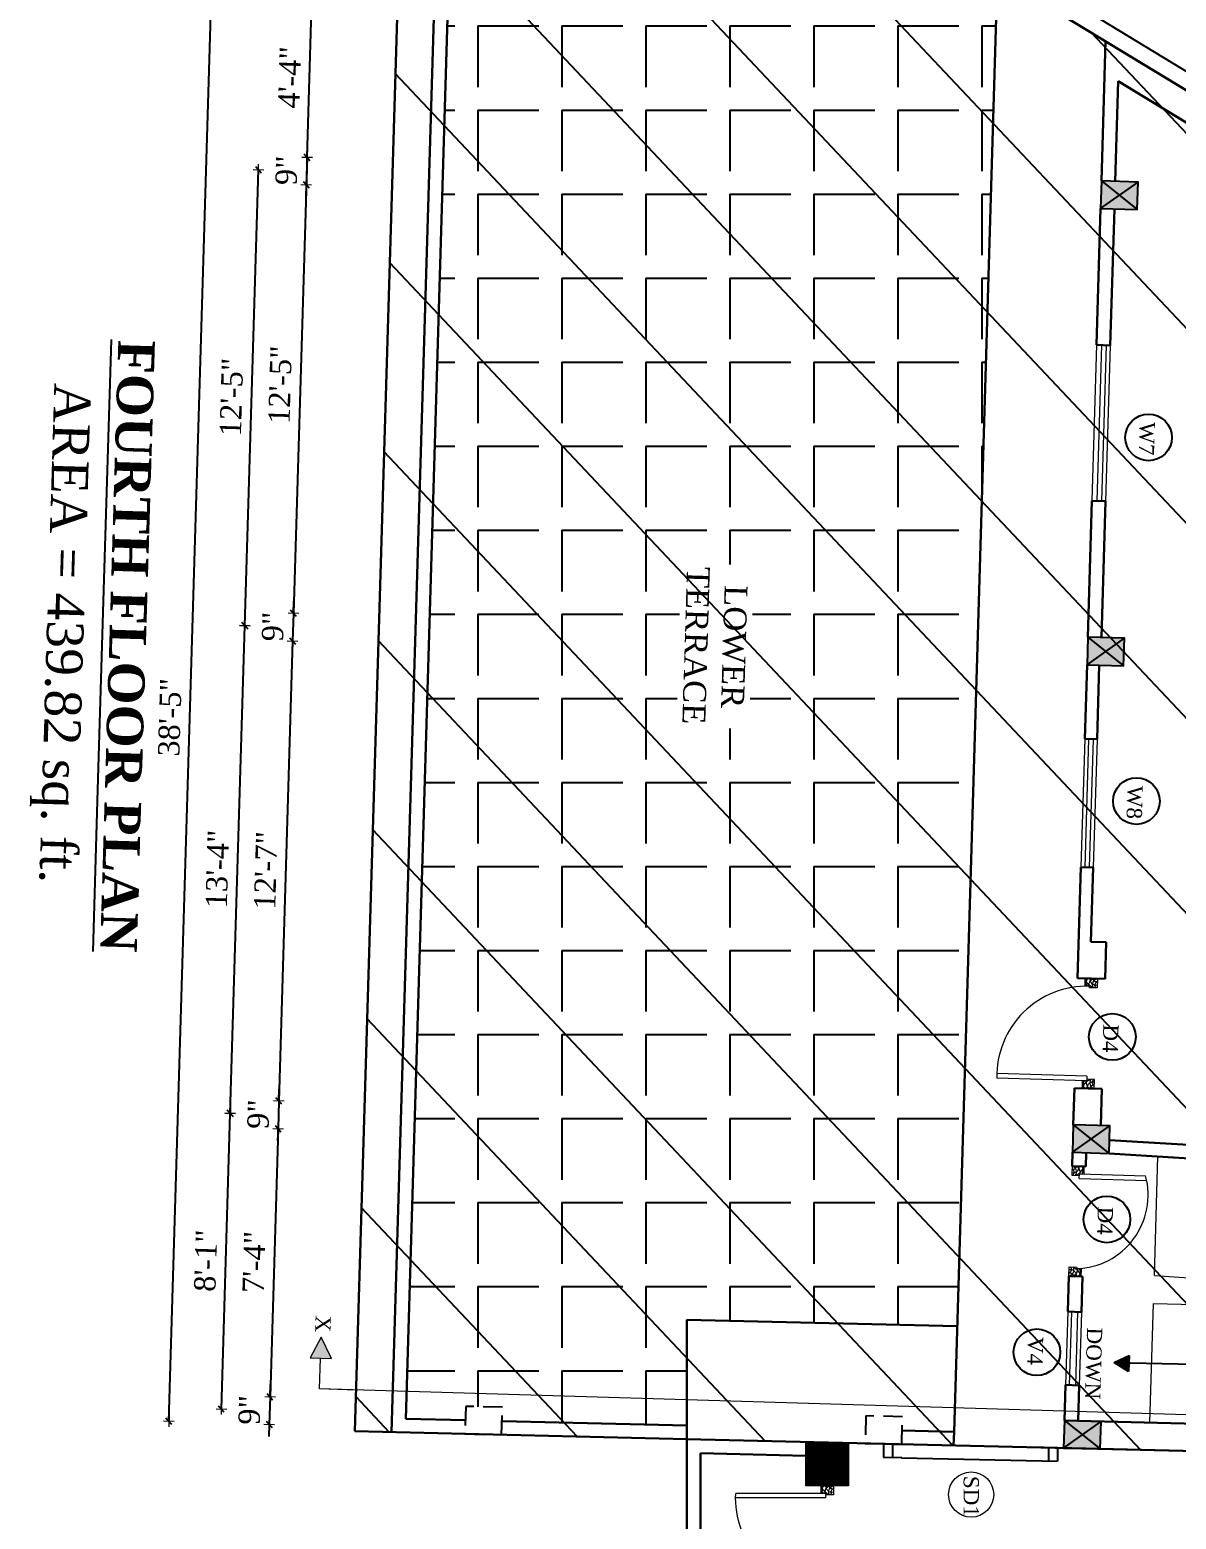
# Model space of a CAD drawing. Header units: inches. Extents: x 4069 to 291496, y -47643 to 12535.
# Drawn here: x 143014.3 to 143389.5, y -20937.9 to -20450.6 of the extents above; entities that cross this region are included whole.
import ezdxf

# ---------------------------------------------------------------- set-up
doc = ezdxf.new("R2010")
doc.units = ezdxf.units.IN
doc.header["$LTSCALE"] = 5
doc.header["$MEASUREMENT"] = 0
doc.linetypes.add('HIDDEN', pattern=[0.375, 0.25, -0.125])
for name, color, linetype, lineweight in [('A-WALL', 7, 'Continuous', 9), ('Dimension', 7, 'Continuous', 18), ('DOOR', 62, 'Continuous', 0), ('Dw', 2, 'Continuous', 18), ('tefriş', 30, 'Continuous', 9)]:
    doc.layers.add(name, color=color, linetype=linetype, lineweight=lineweight)
doc.layers.add('dim line', color=7, linetype='Continuous', lineweight=15, true_color=0xfab2b2)
doc.layers.add('TEXT', color=6, linetype='Continuous')
doc.layers.add('WALL', color=7, linetype='Continuous')
doc.styles.add('ordinary', font='times.ttf')
doc.dimstyles.new('Copy of 96', dxfattribs={"dimtxt": 7, "dimasz": 4, "dimexe": 0.5, "dimexo": 0.5, "dimgap": 3, "dimtad": 1, "dimdec": 1, "dimzin": 11, "dimdsep": 46, "dimlunit": 4, "dimtxsty": 'ordinary', "dimblk": 'OBLIQUE', "dimcen": 0.09, "dimse1": 1, "dimse2": 1, "dimclrt": 6, "dimazin": 0, "dimtfac": 1, "dimtdec": 1, "dimtix": 1, "dimtmove": 2, "dimatfit": 3, "dimldrblk": 'leader', "dimfxl": 0.5, "dimfxlon": 1, "dimtolj": 1, "dimtzin": 0, "dimarcsym": 0})

# ---------------------------------------------------------------- blocks, each defined once
blk = doc.blocks.new('C1a')
at = {"color": 1, "ltscale": 5}
for p, q in [((18657.75, 4625.76), (18648.75, 4625.76)), ((18648.75, 4625.76), (18648.82, 4613.76)), ((18657.82, 4613.76), (18657.75, 4625.76)), ((18648.82, 4613.76), (18657.82, 4613.76))]:
    blk.add_line(p, q, dxfattribs=at)
blk = doc.blocks.new('A$C27B36B59')
at = {"layer": 'DOOR'}
for p, q in [((0, 4), (0, 0)), ((2.5, 4), (0, 4)), ((0, 0), (3, 0)), ((2.5, 2.5), (2.5, 4)), ((3, 2.5), (2.5, 2.5)), ((3, 0), (3, 2.5))]:
    blk.add_line(p, q, dxfattribs=at)
for centre, radius, start, end in [((-1.4, -0.54), 4.75, 22.1411, 72.838), ((1.34, 2.09), 1.64, 45.138, 144.8948), ((2.21, 0.3), 2.49, 83.3149, 152.658), ((0.13, 0.37), 2.05, 349.4875, 93.6805), ((1.96, -0.47), 2.01, 58.7447, 166.495), ((-0.06, 0.32), 1.13, 343.542, 86.947), ((2.08, -0.4), 1.17, 38.2816, 160.1519)]:
    blk.add_arc(centre, radius, start, end, dxfattribs=at)
blk = doc.blocks.new('D2')
at = {"layer": 'DOOR'}
for p, q in [((74473.95, 24047.59), (74473.95, 24018.09)), ((74473.95, 24047.59), (74475.45, 24047.59)), ((74475.45, 24047.59), (74475.45, 24018.13))]:
    blk.add_line(p, q, dxfattribs=at)
blk.add_arc((74473.95, 24047.59), 29.5, 180, 272.9146, dxfattribs=at)
at = {"layer": 'DOOR', "xscale": -1, "rotation": 180}
blk.add_blockref('A$C27B36B59', (74441.95, 24050.09), dxfattribs=at)
at = {"layer": 'DOOR', "rotation": 180}
blk.add_blockref('A$C27B36B59', (74477.95, 24050.09), dxfattribs=at)
blk = doc.blocks.new('x-x')
at = {"ltscale": 5}
for points in [[(11364.03, -701.52), (11364.03, -694.51), (11357.15, -698.09)], [(11364.03, -1135.52), (11364.03, -1128.51), (11357.15, -1132.09)]]:
    blk.add_hatch(color=256, dxfattribs=at).paths.add_polyline_path(points)
for p, q in [((11364.03, -694.51), (11357.15, -698.09)), ((11364.03, -701.52), (11364.03, -694.51)), ((11357.15, -698.09), (11364.03, -701.52)), ((11374.13, -698.09), (11364.03, -698.09)), ((11374.13, -698.09), (11374.13, -1132.09)), ((11364.03, -1128.51), (11357.15, -1132.09)), ((11364.03, -1135.52), (11364.03, -1128.51)), ((11357.15, -1132.09), (11364.03, -1135.52)), ((11374.13, -1132.09), (11364.03, -1132.09))]:
    blk.add_line(p, q, dxfattribs=at)
at = {"layer": 'A-WALL', "color": 1, "ltscale": 5}
blk.add_line((11374.13, -1120.09), (11374.13, -1132.09), dxfattribs=at)
at = {"layer": 'TEXT', "style": 'ordinary'}
for p in [(11350.08, -700.97), (11350.08, -1134.1)]:
    blk.add_text('X', height=5, dxfattribs=at).set_placement(p)
blk = doc.blocks.new('oblique')
at = {"color": 0, "lineweight": -2}
blk.add_line((0.25, 0.25), (-0.25, -0.25), dxfattribs=at)
at = {"layer": 'dim line', "lineweight": 9}
for p, q in [((-0.4375, 0), (0.4375, 0)), ((0, 0.4375), (0, -0.4375))]:
    blk.add_line(p, q, dxfattribs=at)
blk = doc.blocks.new('*D4411')
at = {"layer": 'A-WALL', "color": 0, "lineweight": -2, "ltscale": 50, "transparency": 16777216}
blk.add_line((143077.02, -20901.92), (143079.91, -20805.13), dxfattribs=at)
at = {"layer": 'Defpoints', "color": 0, "ltscale": 50, "transparency": 16777216}
for p in [(143079.91, -20805.13), (143355.72, -20813.36), (143352.83, -20910.15)]:
    blk.add_point(p, dxfattribs=at)
at = {"layer": 'A-WALL', "color": 0, "lineweight": -2, "ltscale": 50, "transparency": 16777216, "xscale": 4, "yscale": 4, "zscale": 4}
for p, rotation in [((143079.91, -20805.13), 88.28998542850182), ((143077.02, -20901.92), 268.2899854285018)]:
    blk.add_blockref('oblique', p, dxfattribs=dict(at, rotation=rotation))
at = {"layer": 'A-WALL', "color": 6, "ltscale": 50, "transparency": 16777216, "insert": (143071.91, -20853.33), "char_height": 7, "attachment_point": 5, "rotation": 88.29, "style": 'ordinary'}
blk.add_mtext('\\A1;8\'-1"', dxfattribs=at)
blk = doc.blocks.new('_OBLIQUE')
at = {"color": 0, "linetype": 'ByBlock'}
blk.add_line((-0.5, -0.5), (0.5, 0.5), dxfattribs=at)
blk = doc.blocks.new('leader')
at = {"layer": 'Dimension'}
for p, q in [((0, -4.33), (0, 4.33)), ((-4.42, 0), (4.42, 0))]:
    blk.add_line(p, q, dxfattribs=at)
blk = doc.blocks.new('*D4412')
at = {"layer": 'A-WALL', "color": 0, "lineweight": -2, "ltscale": 50, "transparency": 16777216}
blk.add_line((143079.91, -20805.13), (143084.68, -20645.59), dxfattribs=at)
at = {"layer": 'Defpoints', "color": 0, "ltscale": 50, "transparency": 16777216}
for p in [(143084.68, -20645.59), (143360.48, -20653.82), (143355.72, -20813.36)]:
    blk.add_point(p, dxfattribs=at)
at = {"layer": 'A-WALL', "color": 0, "lineweight": -2, "ltscale": 50, "transparency": 16777216, "xscale": 4, "yscale": 4, "zscale": 4}
for p, rotation in [((143084.68, -20645.59), 88.28998542889812), ((143079.91, -20805.13), 268.2899854288981)]:
    blk.add_blockref('oblique', p, dxfattribs=dict(at, rotation=rotation))
at = {"layer": 'A-WALL', "color": 6, "ltscale": 50, "transparency": 16777216, "insert": (143075.74, -20725.16), "char_height": 7, "attachment_point": 5, "rotation": 88.29, "style": 'ordinary'}
blk.add_mtext('\\A1;13\'-4"', dxfattribs=at)
blk = doc.blocks.new('*D4413')
at = {"layer": 'A-WALL', "color": 0, "lineweight": -2, "ltscale": 50, "transparency": 16777216}
blk.add_line((143084.68, -20645.59), (143089.13, -20496.3), dxfattribs=at)
at = {"layer": 'Defpoints', "color": 0, "ltscale": 50, "transparency": 16777216}
for p in [(143089.13, -20496.3), (143364.94, -20504.54), (143360.48, -20653.82)]:
    blk.add_point(p, dxfattribs=at)
at = {"layer": 'A-WALL', "color": 0, "lineweight": -2, "ltscale": 50, "transparency": 16777216, "xscale": 4, "yscale": 4, "zscale": 4}
for p, rotation in [((143089.13, -20496.3), 88.28998542889812), ((143084.68, -20645.59), 268.2899854288981)]:
    blk.add_blockref('oblique', p, dxfattribs=dict(at, rotation=rotation))
at = {"layer": 'A-WALL', "color": 6, "ltscale": 50, "transparency": 16777216, "insert": (143080.35, -20570.75), "char_height": 7, "attachment_point": 5, "rotation": 88.29, "style": 'ordinary'}
blk.add_mtext('\\A1;12\'-5"', dxfattribs=at)
blk = doc.blocks.new('*D4414')
at = {"layer": 'A-WALL', "color": 0, "lineweight": -2, "ltscale": 50, "transparency": 16777216}
blk.add_line((143059.87, -20905.91), (143073.61, -20445.61), dxfattribs=at)
at = {"layer": 'Defpoints', "color": 0, "ltscale": 50, "transparency": 16777216}
for p in [(143073.61, -20445.61), (143366.44, -20454.35), (143352.69, -20914.65)]:
    blk.add_point(p, dxfattribs=at)
at = {"layer": 'A-WALL', "color": 0, "lineweight": -2, "ltscale": 50, "transparency": 16777216, "xscale": 4, "yscale": 4, "zscale": 4}
for p, rotation in [((143073.61, -20445.61), 88.28998542889812), ((143059.87, -20905.91), 268.2899854288981)]:
    blk.add_blockref('oblique', p, dxfattribs=dict(at, rotation=rotation))
at = {"layer": 'A-WALL', "color": 6, "ltscale": 50, "transparency": 16777216, "insert": (143060.18, -20675.56), "char_height": 7, "attachment_point": 5, "rotation": 88.29, "style": 'ordinary'}
blk.add_mtext('\\A1;38\'-5"', dxfattribs=at)
blk = doc.blocks.new('*D4418')
at = {"layer": 'A-WALL', "color": 0, "lineweight": -2, "ltscale": 50, "transparency": 16777216}
blk.add_line((143317.13, -20418.12), (143496.95, -20527.45), dxfattribs=at)
at = {"layer": 'Defpoints', "color": 0, "ltscale": 50, "transparency": 16777216}
for p in [(143314.36, -20422.69), (143494.17, -20532.01), (143496.95, -20527.45)]:
    blk.add_point(p, dxfattribs=at)
at = {"layer": 'A-WALL', "color": 0, "lineweight": -2, "ltscale": 50, "transparency": 16777216, "xscale": 4, "yscale": 4, "zscale": 4}
for p, rotation in [((143317.13, -20418.12), 148.7014709242215), ((143496.95, -20527.45), 328.7014709242216)]:
    blk.add_blockref('oblique', p, dxfattribs=dict(at, rotation=rotation))
at = {"layer": 'A-WALL', "color": 6, "ltscale": 50, "transparency": 16777216, "insert": (143410.45, -20467.17), "char_height": 7, "attachment_point": 5, "rotation": 328.7015, "style": 'ordinary'}
blk.add_mtext('\\A1;17\'-6"', dxfattribs=at)
blk = doc.blocks.new('*D4420')
at = {"layer": 'A-WALL', "color": 0, "lineweight": -2, "ltscale": 50, "transparency": 16777216}
blk.add_line((143512.1, -20515.81), (143320.49, -20399.32), dxfattribs=at)
at = {"layer": 'Defpoints', "color": 0, "ltscale": 50, "transparency": 16777216}
for p in [(143320.49, -20399.32), (143308.46, -20419.1), (143500.07, -20535.6)]:
    blk.add_point(p, dxfattribs=at)
at = {"layer": 'A-WALL', "color": 0, "lineweight": -2, "ltscale": 50, "transparency": 16777216, "xscale": 4, "yscale": 4, "zscale": 4}
for p, rotation in [((143320.49, -20399.32), 148.7014709227811), ((143512.1, -20515.81), 328.701470922781)]:
    blk.add_blockref('oblique', p, dxfattribs=dict(at, rotation=rotation))
at = {"layer": 'A-WALL', "color": 6, "ltscale": 50, "transparency": 16777216, "insert": (143419.7, -20451.96), "char_height": 7, "attachment_point": 5, "rotation": 328.7015, "style": 'ordinary'}
blk.add_mtext('\\A1;18\'-8"', dxfattribs=at)
blk = doc.blocks.new('*D4422')
at = {"layer": 'A-WALL', "color": 0, "lineweight": -2, "ltscale": 50, "transparency": 16777216}
blk.add_line((143194.38, -20303.48), (143526.5, -20505.41), dxfattribs=at)
at = {"layer": 'Defpoints', "color": 0, "ltscale": 50, "transparency": 16777216}
for p in [(143173.84, -20337.26), (143526.5, -20505.41), (143505.97, -20539.18)]:
    blk.add_point(p, dxfattribs=at)
at = {"layer": 'A-WALL', "color": 0, "lineweight": -2, "ltscale": 50, "transparency": 16777216, "xscale": 4, "yscale": 4, "zscale": 4}
for p, rotation in [((143194.38, -20303.48), 148.7014709227731), ((143526.5, -20505.41), 328.7014709227732)]:
    blk.add_blockref('oblique', p, dxfattribs=dict(at, rotation=rotation))
at = {"layer": 'A-WALL', "color": 6, "ltscale": 50, "transparency": 16777216, "insert": (143363.85, -20398.84), "char_height": 7, "attachment_point": 5, "rotation": 328.7015, "style": 'ordinary'}
blk.add_mtext('\\A1;32\'-5"', dxfattribs=at)
blk = doc.blocks.new('*D4434')
at = {"layer": 'A-WALL', "color": 0, "lineweight": -2, "ltscale": 50, "transparency": 16777216}
for p, q in [((143105.06, -20492.28), (143104.79, -20501.27)), ((143105.06, -20492.28), (143105.18, -20488.28)), ((143104.79, -20501.27), (143104.67, -20505.27))]:
    blk.add_line(p, q, dxfattribs=at)
at = {"layer": 'Defpoints', "color": 0, "ltscale": 50, "transparency": 16777216}
for p in [(143104.79, -20501.27), (143365.07, -20500.04), (143364.8, -20509.03)]:
    blk.add_point(p, dxfattribs=at)
at = {"layer": 'A-WALL', "color": 0, "lineweight": -2, "ltscale": 50, "transparency": 16777216, "xscale": 4, "yscale": 4, "zscale": 4}
for p, rotation in [((143105.06, -20492.28), 268.2899854288981), ((143104.79, -20501.27), 88.28998542889812)]:
    blk.add_blockref('oblique', p, dxfattribs=dict(at, rotation=rotation))
at = {"layer": 'A-WALL', "color": 6, "ltscale": 50, "transparency": 16777216, "insert": (143098.36, -20496.58), "char_height": 7, "attachment_point": 5, "rotation": 88.29, "style": 'ordinary'}
blk.add_mtext('\\A1;9"', dxfattribs=at)
blk = doc.blocks.new('*D4650')
at = {"layer": 'A-WALL', "color": 0, "lineweight": -2, "ltscale": 50, "transparency": 16777216}
blk.add_line((143105.06, -20492.28), (143100.6, -20641.56), dxfattribs=at)
at = {"layer": 'Defpoints', "color": 0, "ltscale": 50, "transparency": 16777216}
for p in [(143365.07, -20500.04), (143100.6, -20641.56), (143360.61, -20649.32)]:
    blk.add_point(p, dxfattribs=at)
at = {"layer": 'A-WALL', "color": 0, "lineweight": -2, "ltscale": 50, "transparency": 16777216, "xscale": 4, "yscale": 4, "zscale": 4}
for p, rotation in [((143105.06, -20492.28), 88.28998542889815), ((143100.6, -20641.56), 268.2899854288981)]:
    blk.add_blockref('oblique', p, dxfattribs=dict(at, rotation=rotation))
at = {"layer": 'A-WALL', "color": 6, "ltscale": 50, "transparency": 16777216, "insert": (143096.27, -20566.72), "char_height": 7, "attachment_point": 5, "rotation": 88.29, "style": 'ordinary'}
blk.add_mtext('\\A1;12\'-5"', dxfattribs=at)
blk = doc.blocks.new('*D4651')
at = {"layer": 'A-WALL', "color": 0, "lineweight": -2, "ltscale": 50, "transparency": 16777216}
for p, q in [((143100.6, -20641.56), (143100.72, -20637.56)), ((143100.6, -20641.56), (143100.34, -20650.56)), ((143100.34, -20650.56), (143100.22, -20654.55))]:
    blk.add_line(p, q, dxfattribs=at)
at = {"layer": 'Defpoints', "color": 0, "ltscale": 50, "transparency": 16777216}
for p in [(143100.34, -20650.56), (143360.61, -20649.32), (143360.35, -20658.32)]:
    blk.add_point(p, dxfattribs=at)
at = {"layer": 'A-WALL', "color": 0, "lineweight": -2, "ltscale": 50, "transparency": 16777216, "xscale": 4, "yscale": 4, "zscale": 4}
for p, rotation in [((143100.6, -20641.56), 268.2899854288981), ((143100.34, -20650.56), 88.28998542889812)]:
    blk.add_blockref('oblique', p, dxfattribs=dict(at, rotation=rotation))
at = {"layer": 'A-WALL', "color": 6, "ltscale": 50, "transparency": 16777216, "insert": (143093.9, -20645.86), "char_height": 7, "attachment_point": 5, "rotation": 88.29, "style": 'ordinary'}
blk.add_mtext('\\A1;9"', dxfattribs=at)
blk = doc.blocks.new('*D4652')
at = {"layer": 'A-WALL', "color": 0, "lineweight": -2, "ltscale": 50, "transparency": 16777216}
blk.add_line((143100.34, -20650.56), (143095.84, -20801.1), dxfattribs=at)
at = {"layer": 'Defpoints', "color": 0, "ltscale": 50, "transparency": 16777216}
for p in [(143360.35, -20658.32), (143095.84, -20801.1), (143355.85, -20808.86)]:
    blk.add_point(p, dxfattribs=at)
at = {"layer": 'A-WALL', "color": 0, "lineweight": -2, "ltscale": 50, "transparency": 16777216, "xscale": 4, "yscale": 4, "zscale": 4}
for p, rotation in [((143100.34, -20650.56), 88.28998542889815), ((143095.84, -20801.1), 268.2899854288981)]:
    blk.add_blockref('oblique', p, dxfattribs=dict(at, rotation=rotation))
at = {"layer": 'A-WALL', "color": 6, "ltscale": 50, "transparency": 16777216, "insert": (143091.52, -20725.63), "char_height": 7, "attachment_point": 5, "rotation": 88.29, "style": 'ordinary'}
blk.add_mtext('\\A1;12\'-7"', dxfattribs=at)
blk = doc.blocks.new('*D4653')
at = {"layer": 'A-WALL', "color": 0, "lineweight": -2, "ltscale": 50, "transparency": 16777216}
for p, q in [((143095.84, -20801.1), (143095.96, -20797.1)), ((143095.84, -20801.1), (143095.57, -20810.1)), ((143095.57, -20810.1), (143095.45, -20814.1))]:
    blk.add_line(p, q, dxfattribs=at)
at = {"layer": 'Defpoints', "color": 0, "ltscale": 50, "transparency": 16777216}
for p in [(143355.85, -20808.86), (143095.57, -20810.1), (143355.58, -20817.86)]:
    blk.add_point(p, dxfattribs=at)
at = {"layer": 'A-WALL', "color": 0, "lineweight": -2, "ltscale": 50, "transparency": 16777216, "xscale": 4, "yscale": 4, "zscale": 4}
for p, rotation in [((143095.84, -20801.1), 268.2899854288981), ((143095.57, -20810.1), 88.28998542889812)]:
    blk.add_blockref('oblique', p, dxfattribs=dict(at, rotation=rotation))
at = {"layer": 'A-WALL', "color": 6, "ltscale": 50, "transparency": 16777216, "insert": (143089.14, -20805.4), "char_height": 7, "attachment_point": 5, "rotation": 88.29, "style": 'ordinary'}
blk.add_mtext('\\A1;9"', dxfattribs=at)
blk = doc.blocks.new('*D4654')
at = {"layer": 'A-WALL', "color": 0, "lineweight": -2, "ltscale": 50, "transparency": 16777216}
blk.add_line((143095.57, -20810.1), (143092.95, -20897.89), dxfattribs=at)
at = {"layer": 'Defpoints', "color": 0, "ltscale": 50, "transparency": 16777216}
for p in [(143355.58, -20817.86), (143092.95, -20897.89), (143352.96, -20905.65)]:
    blk.add_point(p, dxfattribs=at)
at = {"layer": 'A-WALL', "color": 0, "lineweight": -2, "ltscale": 50, "transparency": 16777216, "xscale": 4, "yscale": 4, "zscale": 4}
for p, rotation in [((143095.57, -20810.1), 88.28998542889815), ((143092.95, -20897.89), 268.2899854288981)]:
    blk.add_blockref('oblique', p, dxfattribs=dict(at, rotation=rotation))
at = {"layer": 'A-WALL', "color": 6, "ltscale": 50, "transparency": 16777216, "insert": (143087.69, -20853.8), "char_height": 7, "attachment_point": 5, "rotation": 88.29, "style": 'ordinary'}
blk.add_mtext('\\A1;7\'-4"', dxfattribs=at)
blk = doc.blocks.new('*D4655')
at = {"layer": 'A-WALL', "color": 0, "lineweight": -2, "ltscale": 50, "transparency": 16777216}
for p, q in [((143092.95, -20897.89), (143093.07, -20893.89)), ((143092.95, -20897.89), (143092.68, -20906.88)), ((143092.68, -20906.88), (143092.56, -20910.88))]:
    blk.add_line(p, q, dxfattribs=at)
at = {"layer": 'Defpoints', "color": 0, "ltscale": 50, "transparency": 16777216}
for p in [(143092.68, -20906.88), (143352.96, -20905.65), (143352.69, -20914.65)]:
    blk.add_point(p, dxfattribs=at)
at = {"layer": 'A-WALL', "color": 0, "lineweight": -2, "ltscale": 50, "transparency": 16777216, "xscale": 4, "yscale": 4, "zscale": 4}
for p, rotation in [((143092.95, -20897.89), 268.2899854288981), ((143092.68, -20906.88), 88.28998542889812)]:
    blk.add_blockref('oblique', p, dxfattribs=dict(at, rotation=rotation))
at = {"layer": 'A-WALL', "color": 6, "ltscale": 50, "transparency": 16777216, "insert": (143086.25, -20902.19), "char_height": 7, "attachment_point": 5, "rotation": 88.29, "style": 'ordinary'}
blk.add_mtext('\\A1;9"', dxfattribs=at)
blk = doc.blocks.new('*D4435')
at = {"layer": 'A-WALL', "color": 0, "lineweight": -2, "ltscale": 50, "transparency": 16777216}
blk.add_line((143105.06, -20492.28), (143106.61, -20440.41), dxfattribs=at)
at = {"layer": 'Defpoints', "color": 0, "ltscale": 50, "transparency": 16777216}
for p in [(143106.61, -20440.41), (143366.56, -20448.17), (143365.07, -20500.04)]:
    blk.add_point(p, dxfattribs=at)
at = {"layer": 'A-WALL', "color": 0, "lineweight": -2, "ltscale": 50, "transparency": 16777216, "xscale": 4, "yscale": 4, "zscale": 4}
for p, rotation in [((143106.61, -20440.41), 88.28998542889812), ((143105.06, -20492.28), 268.2899854288981)]:
    blk.add_blockref('oblique', p, dxfattribs=dict(at, rotation=rotation))
at = {"layer": 'A-WALL', "color": 6, "ltscale": 50, "transparency": 16777216, "insert": (143099.34, -20466.15), "char_height": 7, "attachment_point": 5, "rotation": 88.29, "style": 'ordinary'}
blk.add_mtext('\\A1;4\'-4"', dxfattribs=at)

msp = doc.modelspace()

# ---------------------------------------------------------------- hatches: boundary and pattern name
at = {"layer": 'A-WALL', "ltscale": 5}
h = msp.add_hatch(dxfattribs=at)
h.set_pattern_fill('ANSI31', color=256, angle=270)
h.set_pattern_definition([(315, (141778.61554, 3618.71916), (0.08838834765, 0.08838834765), [])])
h.paths.add_polyline_path([(143282.33668, -20912.97997), (143268.33668, -20912.97997), (143268.33668, -20926.97997), (143282.33668, -20926.97997)])
at = {"layer": 'WALL', "linetype": 'ByBlock', "ltscale": 5, "true_color": 0xf8991e}
h = msp.add_hatch(dxfattribs=at)
h.set_pattern_fill('ANSI31', color=30, scale=350, angle=268.2899854)
h.set_pattern_definition([(313.29, (146670.27, -13053.167), (31.8453, 29.99899), [])])
h.paths.add_polyline_path([(143138.46977, -20315.75223), (143541.3401, -20560.68706), (143530.64367, -20918.97542), (143120.75431, -20909.15057)])
h = msp.add_hatch(dxfattribs=at)
h.set_pattern_fill('ANGLE', color=30, scale=100, angle=270)
h.set_pattern_definition([(270, (166453.402, 103905.655), (27.5, -1e-14), [20, -7.5]), (360, (166453.402, 103905.655), (1e-14, 27.5), [20, -7.5])])
h.paths.add_polyline_path([(143137.38428, -20905.04343), (143156.87917, -20905.50545), (143157.01346, -20901.00736), (143169.01032, -20901.29168), (143168.87603, -20905.78976), (143229.33668, -20907.22264), (143229.33668, -20872.71295), (143317.86682, -20874.81106), (143330.90702, -20438.01556), (143314.20264, -20427.85972), (143314.04822, -20433.03225), (143302.25689, -20425.86342), (143302.41131, -20420.6909), (143185.48066, -20349.60006), (143185.32623, -20354.77258), (143173.53491, -20347.60376), (143173.68933, -20342.43123), (143154.52842, -20330.78189)])
h.paths.add_polyline_path([(143251.38729, -20625.77645), (143249.78711, -20679.36378), (143225.88014, -20678.64989), (143227.48031, -20625.06257)], flags=16)
h = msp.add_hatch(color=30, dxfattribs=at)
h.dxf.hatch_style = 1
h.paths.add_polyline_path([(143370.93448, -20504.71457), (143365.07144, -20500.03753), (143364.80287, -20509.03352)])
h.paths.add_polyline_path([(143364.80287, -20509.03352), (143376.79752, -20509.39161), (143370.93448, -20504.71457)])
h.paths.add_polyline_path([(143370.93448, -20504.71457), (143376.79752, -20509.39161), (143377.06609, -20500.39562)])
h.paths.add_polyline_path([(143377.06609, -20500.39562), (143365.07144, -20500.03753), (143370.93448, -20504.71457)])
h = msp.add_hatch(color=30, dxfattribs=at)
h.dxf.hatch_style = 1
h.paths.add_polyline_path([(143366.47769, -20653.9994), (143360.61465, -20649.32236), (143360.34608, -20658.31835)])
h.paths.add_polyline_path([(143360.34608, -20658.31835), (143372.34074, -20658.67645), (143366.47769, -20653.9994)])
h.paths.add_polyline_path([(143366.47769, -20653.9994), (143372.34074, -20658.67645), (143372.60931, -20649.68045)])
h.paths.add_polyline_path([(143372.60931, -20649.68045), (143360.61465, -20649.32236), (143366.47769, -20653.9994)])
h = msp.add_hatch(color=30, dxfattribs=at)
h.dxf.hatch_style = 1
h.paths.add_polyline_path([(143361.71468, -20813.54182), (143355.85163, -20808.86478), (143355.58306, -20817.86077)])
h.paths.add_polyline_path([(143355.58306, -20817.86077), (143367.57772, -20818.21886), (143361.71468, -20813.54182)])
h.paths.add_polyline_path([(143361.71468, -20813.54182), (143367.57772, -20818.21886), (143367.84629, -20809.22287)])
h.paths.add_polyline_path([(143367.84629, -20809.22287), (143355.85163, -20808.86478), (143361.71468, -20813.54182)])
at = {"layer": 'WALL', "linetype": 'ByBlock', "ltscale": 5}
msp.add_hatch(color=2, dxfattribs=at).paths.add_polyline_path([(143369.18868, -20886.65005), (143374.11935, -20884.39359), (143373.96274, -20889.6395)])
at = {"layer": 'WALL', "linetype": 'ByBlock', "ltscale": 5, "true_color": 0xf8991e}
h = msp.add_hatch(color=30, dxfattribs=at)
h.dxf.hatch_style = 1
h.paths.add_polyline_path([(143352.69357, -20914.64738), (143358.82629, -20910.29146), (143352.96215, -20905.65122)])
h.paths.add_polyline_path([(143352.69357, -20914.64738), (143364.69043, -20914.9317), (143358.82629, -20910.29146)])
h.paths.add_polyline_path([(143364.69043, -20914.9317), (143364.959, -20905.93554), (143358.82629, -20910.29146)])
h.paths.add_polyline_path([(143358.82629, -20910.29146), (143364.959, -20905.93554), (143352.96215, -20905.65122)])
h = msp.add_hatch(color=30, dxfattribs=at)
h.dxf.hatch_style = 1
h.paths.add_polyline_path([(143352.69357, -20914.64738), (143358.82629, -20910.29146), (143352.96215, -20905.65122)])
h.paths.add_polyline_path([(143352.69357, -20914.64738), (143364.69043, -20914.9317), (143358.82629, -20910.29146)])
h.paths.add_polyline_path([(143364.69043, -20914.9317), (143364.959, -20905.93554), (143358.82629, -20910.29146)])
h.paths.add_polyline_path([(143358.82629, -20910.29146), (143364.959, -20905.93554), (143352.96215, -20905.65122)])

# ---------------------------------------------------------------- linework, layer by layer
at = {"color": 1, "ltscale": 5}
for p, q in [((143364.80287, -20509.03352), (143377.06609, -20500.39562)), ((143365.07144, -20500.03753), (143376.79752, -20509.39161)), ((143360.34608, -20658.31835), (143372.60931, -20649.68045)), ((143360.61465, -20649.32236), (143372.34074, -20658.67645)), ((143355.58306, -20817.86077), (143367.84629, -20809.22287)), ((143355.85163, -20808.86478), (143367.57772, -20818.21886)), ((143352.69357, -20914.64738), (143364.959, -20905.93554)), ((143352.69357, -20914.64738), (143364.959, -20905.93554)), ((143352.96215, -20905.65122), (143364.69043, -20914.9317)), ((143352.96215, -20905.65122), (143364.69043, -20914.9317))]:
    msp.add_line(p, q, dxfattribs=at)
at = {"layer": 'A-WALL', "lineweight": 30}
for p, q in [((143138.46977, -20315.75223), (143120.75431, -20909.15057)), ((143138.46977, -20315.75223), (143541.3401, -20560.68706)), ((143150.2611, -20322.92106), (143132.75117, -20909.43489)), ((143154.52842, -20330.78189), (143137.38428, -20905.04343)), ((143316.83728, -20909.29635), (143331.06144, -20432.84303)), ((143365.07144, -20500.03753), (143366.43542, -20454.3495)), ((143369.56943, -20500.17181), (143370.54832, -20467.38286)), ((143370.54832, -20467.38286), (143505.65727, -20549.52564)), ((143364.80287, -20509.03352), (143363.4697, -20553.6893)), ((143369.30086, -20509.16781), (143367.9677, -20553.82358)), ((143363.4697, -20553.6893), (143367.9677, -20553.82358)), ((143361.94782, -20604.66659), (143360.61465, -20649.32236)), ((143361.94782, -20604.66659), (143366.44581, -20604.80087)), ((143366.44581, -20604.80087), (143365.11265, -20649.45665)), ((143360.34608, -20658.31835), (143359.62075, -20682.61428)), ((143364.3443, -20658.43772), (143363.61896, -20682.73364)), ((143363.61896, -20682.73364), (143359.62075, -20682.61428)), ((143358.36743, -20724.59557), (143357.284, -20760.88615)), ((143362.36564, -20724.71494), (143358.36743, -20724.59557)), ((143362.36564, -20724.71494), (143361.64031, -20749.01086)), ((143366.63808, -20749.16007), (143361.64031, -20749.01086)), ((143366.63808, -20749.16007), (143366.27999, -20761.15472)), ((143366.27999, -20761.15472), (143357.284, -20760.88615)), ((143356.20972, -20796.87012), (143355.85163, -20808.86478)), ((143365.20572, -20797.13869), (143356.20972, -20796.87012)), ((143365.20572, -20797.13869), (143364.84762, -20809.13335)), ((143485.54684, -20821.01409), (143367.70655, -20813.90338)), ((143355.44878, -20822.35876), (143355.58306, -20817.86077)), ((143359.94677, -20822.49305), (143360.08106, -20817.99505)), ((143485.40711, -20825.6946), (143367.57772, -20818.21886)), ((143355.44878, -20822.35876), (143359.94677, -20822.49305)), ((143354.02642, -20870.00232), (143354.3745, -20858.34273)), ((143354.3745, -20858.34273), (143358.8725, -20858.47702)), ((143358.52441, -20870.1366), (143358.8725, -20858.47702)), ((143229.33668, -21254.56583), (143229.33668, -20872.71295)), ((143229.33668, -20872.71295), (143317.86682, -20874.81106)), ((143358.52441, -20870.1366), (143354.02642, -20870.00232)), ((143352.96215, -20905.65122), (143353.31023, -20893.99163)), ((143357.80823, -20894.12592), (143353.31023, -20893.99163)), ((143357.46014, -20905.7855), (143357.80823, -20894.12592)), ((143137.38428, -20905.04343), (143156.87917, -20905.50545)), ((143168.87603, -20905.78976), (143229.33668, -20907.22264)), ((143352.96215, -20905.65122), (143458.93439, -20908.16269)), ((143120.75431, -20909.15057), (143229.33668, -20911.7239)), ((143229.33668, -20911.7239), (143458.66582, -20917.15885)), ((143299.84173, -20908.89356), (143316.83728, -20909.29635)), ((143316.703, -20913.79443), (143316.83728, -20909.29635)), ((143233.83668, -20916.33182), (143268.33668, -20917.14944)), ((143233.83668, -21252.11591), (143233.83668, -20916.33182)), ((143422.61901, -20916.30457), (143341.70745, -20914.38702))]:
    msp.add_line(p, q, dxfattribs=at)
at = {"layer": 'A-WALL', "ltscale": 5}
msp.add_line((143268.33668, -20912.97997), (143268.33668, -20912.64818), dxfattribs=at)
msp.add_lwpolyline([(143282.33668, -20912.97997), (143282.33668, -20926.97997), (143268.33668, -20926.97997), (143268.33668, -20912.97997)], close=True, dxfattribs=at)
msp.add_circle((143322.41613, -20929.85867), 7.38406, dxfattribs=at)
at = {"layer": 'DOOR'}
for p, q in [((143357.8283, -20826.43159), (143357.87306, -20824.93225)), ((143357.8283, -20826.43159), (143379.88318, -20827.09002)), ((143357.87306, -20824.93225), (143379.52666, -20825.57871))]:
    msp.add_line(p, q, dxfattribs=at)
msp.add_arc((143356.29051, -20831.85782), 24.06961, 271.5652765, 15.1218859, dxfattribs=at)
at = {"layer": 'Dw', "color": 3}
for p, q in [((143363.4697, -20553.6893), (143361.94782, -20604.66659)), ((143365.11918, -20553.73854), (143363.59729, -20604.71583)), ((143366.61851, -20553.7833), (143365.09662, -20604.76059)), ((143367.9677, -20553.82358), (143366.44581, -20604.80087)), ((143359.62075, -20682.61428), (143358.36743, -20724.59557)), ((143360.85428, -20682.6511), (143359.60096, -20724.6324)), ((143362.35361, -20682.69587), (143361.10029, -20724.67716)), ((143363.61896, -20682.73364), (143362.36564, -20724.71494)), ((143354.02642, -20870.00232), (143353.31023, -20893.99163)), ((143355.27586, -20870.03962), (143354.55968, -20894.02893)), ((143357.27497, -20870.0993), (143356.55879, -20894.08862)), ((143358.52441, -20870.1366), (143357.80823, -20894.12592))]:
    msp.add_line(p, q, dxfattribs=at)
at = {"layer": 'tefriş', "ltscale": 5}
for p, q in [((143382.39086, -20858.21516), (143383.55466, -20819.23252)), ((143382.39086, -20858.21516), (143442.30411, -20862.01638)), ((143380.95413, -20906.31461), (143382.11793, -20867.33198)), ((143382.11793, -20867.33198), (143442.10298, -20868.75359))]:
    msp.add_line(p, q, dxfattribs=at)
at = {"layer": 'TEXT'}
for centre in [(143380.49623, -20583.96137), (143376.52186, -20702.95225), (143368.63477, -20780.11798), (143366.85234, -20839.82229), (143343.9458, -20883.29809)]:
    msp.add_circle(centre, 7.64038, dxfattribs=at)
at = {"layer": 'WALL', "color": 2, "linetype": 'ByBlock', "ltscale": 5}
for p, q in [((143369.18868, -20886.65005), (143374.11935, -20884.39359)), ((143369.18868, -20886.65005), (143462.35052, -20888.73855)), ((143373.96274, -20889.6395), (143369.18868, -20886.65005)), ((143374.11935, -20884.39359), (143373.96274, -20889.6395))]:
    msp.add_line(p, q, dxfattribs=at)
at = {"layer": 'WALL', "color": 2, "linetype": 'ByBlock'}
for p, q in [((143293.70745, -20913.24945), (143293.70745, -20917.76371)), ((143296.70745, -20913.32055), (143296.70745, -20917.82181)), ((143299.70745, -20913.39165), (143341.70745, -20914.38702)), ((143347.70745, -20914.52921), (143347.70745, -20918.82928)), ((143350.70745, -20914.60031), (143350.70745, -20918.88784)), ((143299.70745, -20917.89291), (143293.70745, -20917.75071)), ((143299.60083, -20917.89038), (143350.70745, -20918.88784))]:
    msp.add_line(p, q, dxfattribs=at)
at = {"layer": 'WALL', "color": 2, "linetype": 'ByBlock', "ltscale": 5}
for points in [[(143365.07144, -20500.03753), (143364.80287, -20509.03352), (143376.79752, -20509.39161), (143377.06609, -20500.39562)], [(143360.61465, -20649.32236), (143360.34608, -20658.31835), (143372.34074, -20658.67645), (143372.60931, -20649.68045)], [(143355.85163, -20808.86478), (143355.58306, -20817.86077), (143367.57772, -20818.21886), (143367.84629, -20809.22287)], [(143364.959, -20905.93554), (143352.96215, -20905.65122), (143352.69357, -20914.64738), (143364.69043, -20914.9317)], [(143364.959, -20905.93554), (143352.96215, -20905.65122), (143352.69357, -20914.64738), (143364.69043, -20914.9317)]]:
    msp.add_lwpolyline(points, close=True, dxfattribs=at)
at = {"layer": 'WALL', "color": 2, "linetype": 'HIDDEN', "ltscale": 5}
for points in [[(143169.01032, -20901.29168), (143157.01346, -20901.00736), (143156.74488, -20910.00353), (143168.74174, -20910.28784)], [(143299.97602, -20904.39548), (143287.97916, -20904.11117), (143287.71059, -20913.10733), (143299.70745, -20913.39165)]]:
    msp.add_lwpolyline(points, close=True, dxfattribs=at)

# ---------------------------------------------------------------- block references
at = {"layer": 'A-WALL', "color": 1, "rotation": 268.2899854285037}
msp.add_blockref('x-x', (144580.16443, -9560.00849), dxfattribs=at)
at = {"layer": 'DOOR', "rotation": 268.2899854285037}
msp.add_blockref('A$C27B36B59', (143355.44878, -20822.35876), dxfattribs=at)
at = {"layer": 'DOOR', "xscale": -1, "rotation": 268.2899854285037}
msp.add_blockref('A$C27B36B59', (143354.3745, -20858.34273), dxfattribs=at)
at = {"layer": 'WALL', "color": 2, "linetype": 'ByBlock', "rotation": 268.2899854285037}
msp.add_blockref('D2', (121545.8225, 54365.39666), dxfattribs=at)
at = {"layer": 'WALL', "color": 2, "linetype": 'ByBlock', "ltscale": 5}
for rotation in [268.2899854285037, 268.2899854281578]:
    msp.add_blockref('C1a', (139297.75621, -2127.45827), dxfattribs=dict(at, rotation=rotation))
at = {"layer": 'WALL', "color": 2, "linetype": 'ByBlock', "xscale": -1, "rotation": 269.9999999998168}
msp.add_blockref('D2', (119227.24877, -95404.93119), dxfattribs=at)

# ---------------------------------------------------------------- texts
at = {"layer": 'TEXT', "style": 'ordinary'}
for s, rotation, p in [('W7', 268.2903735, (143377.58366, -20578.83918)), ('W8', 268.2903735, (143373.60929, -20697.83006)), ('D4', 268.2895973, (143365.69436, -20775.93037)), ('D4', 268.2903735, (143363.91343, -20835.58269)), ('DOWN', 268.2895973, (143360.37371, -20875.12722)), ('V4', 268.2903735, (143341.03323, -20878.1759)), ('SD1', 270, (143319.97201, -20923.74115))]:
    msp.add_text(s, height=5, rotation=rotation, dxfattribs=at).set_placement(p)
at = {"layer": 'TEXT', "char_height": 12, "width": 219.8150831, "attachment_point": 8, "rotation": 268.2895973, "style": 'ordinary'}
for s, insert in [('{\\fTimes New Roman|b1|i0|c0|p18;\\LFOURTH FLOOR PLAN}', (143040.14222, -20652.0784)), ('AREA = 439.82 sq. ft.', (143016.01924, -20647.77187))]:
    msp.add_mtext(s, dxfattribs=dict(at, insert=insert))
at = {"layer": 'TEXT', "insert": (143228.55336, -20651.95251), "char_height": 7.5, "attachment_point": 8, "rotation": 268.2895973, "style": 'ordinary'}
msp.add_mtext_dynamic_manual_height_columns('LOWER\\PTERRACE', width=101.5687276, gutter_width=1720.71691, heights=[0], dxfattribs=at)

# ---------------------------------------------------------------- dimensions: what is measured, and where the dimension line sits
at = {"layer": 'A-WALL', "ltscale": 50}
for p1, p2, distance, picture, middle in [((143173.84375, -20337.25871), (143505.96612, -20539.18059), 39.52759, '*D4422', (143363.8476, -20398.8386)), ((143500.07045, -20535.59618), (143308.4614, -20419.10278), -23.15088, '*D4420', (143419.70094, -20451.96188)), ((143352.82786, -20910.1493), (143355.71735, -20813.36277), 275.92751, '*D4411', (143071.91033, -20853.32632))]:
    dim = msp.add_aligned_dim(p1=p1, p2=p2, distance=distance, dimstyle='Copy of 96', override={"dimdec": 0, "dimblk": 'oblique', "dimtdec": 0, "dimarcsym": 1}, dxfattribs=at)
    dim.commit()
    dim.dimension.update_dxf_attribs({"geometry": picture, "text_midpoint": middle})
for base, p1, p2, angle, picture, middle in [((143496.9499, -20527.44724), (143314.35706, -20422.6872), (143494.17479, -20532.01177), 148.7014709, '*D4418', (143410.45448, -20467.17052)), ((143106.60878, -20440.41176), (143365.07144, -20500.03753), (143366.55807, -20448.17235), 268.2899854, '*D4435', (143099.3375, -20466.14946)), ((143073.61316, -20445.60752), (143352.69357, -20914.64738), (143366.43542, -20454.3495), 268.2899854, '*D4414', (143060.1846, -20675.56068)), ((143100.60365, -20641.55993), (143365.07144, -20500.03753), (143360.61465, -20649.32236), 268.2899854, '*D4650', (143096.2744, -20566.72174)), ((143104.79187, -20501.27109), (143365.07144, -20500.03753), (143364.80287, -20509.03352), 268.2899854, '*D4434', (143098.35842, -20496.57702)), ((143089.13252, -20496.30159), (143360.48037, -20653.82036), (143364.93715, -20504.53553), 268.2899854, '*D4413', (143080.34649, -20570.74823)), ((143100.33508, -20650.55592), (143360.61465, -20649.32236), (143360.34608, -20658.31835), 268.2899854, '*D4651', (143093.90163, -20645.86185)), ((143084.67573, -20645.58642), (143355.71735, -20813.36277), (143360.48037, -20653.82036), 268.2899854, '*D4412', (143075.73658, -20725.16185)), ((143095.84063, -20801.10234), (143360.34608, -20658.31835), (143355.85163, -20808.86478), 268.2899854, '*D4652', (143091.52012, -20725.63306)), ((143095.57206, -20810.09834), (143355.85163, -20808.86478), (143355.58306, -20817.86077), 268.2899854, '*D4653', (143089.13861, -20805.40426)), ((143092.95114, -20897.88879), (143355.58306, -20817.86077), (143352.96215, -20905.65122), 268.2899854, '*D4654', (143087.69387, -20853.79749)), ((143092.68257, -20906.88495), (143352.96215, -20905.65122), (143352.69357, -20914.64738), 268.2899854, '*D4655', (143086.24913, -20902.19079))]:
    dim = msp.add_linear_dim(base=base, p1=p1, p2=p2, angle=angle, dimstyle='Copy of 96', override={"dimdec": 0, "dimblk": 'oblique', "dimtdec": 0, "dimarcsym": 1}, dxfattribs=at)
    dim.commit()
    dim.dimension.update_dxf_attribs({"geometry": picture, "text_midpoint": middle})

doc.saveas('drawing.dxf')
